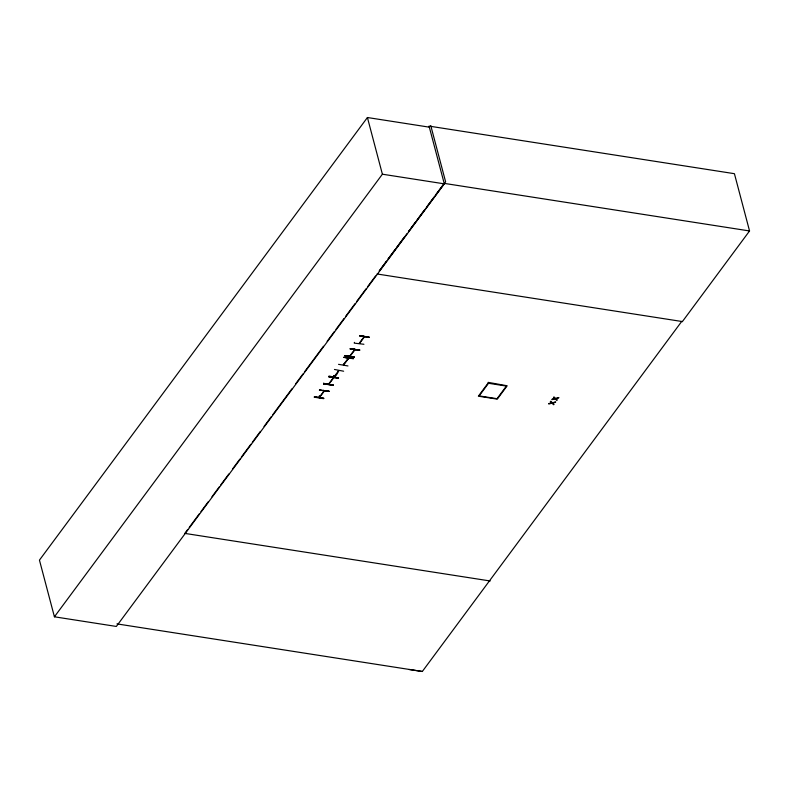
<?xml version="1.0" encoding="UTF-8"?>
<svg xmlns="http://www.w3.org/2000/svg" width="789" height="789" viewBox="0 0 789 789"><rect width="100%" height="100%" fill="white"/><g stroke="black" fill="none" stroke-linecap="round" stroke-linejoin="round"><path stroke-width="1.18" d="M319.466 397.508L319.762 396.265M324.348 390.949L323.865 391.63M359.074 343.452L364.005 336.864L363.68 336.104M359.932 342.929L359.429 343.521M328.431 384.273L333.441 377.606M333.313 378.306L333.767 377.655M333.717 377.231L338.728 370.564M343.363 364.784L344.28 364.123L343.767 364.183M349.576 356.293L354.567 349.714L354.399 348.827M354.231 349.852C354.261 351.312 355.573 349.32 354.725 348.876M354.389 342.377L354.261 343.136L363.916 344.27M323.598 383.888L323.746 383.079L323.598 383.908L333.313 385.052L323.796 383.572M338.511 378.049L328.885 376.817L338.343 378.247M328.885 376.866L329.043 376.028L338.599 378.02M338.54 364.34L347.959 365.948M333.027 385.426L323.608 383.819M354.419 357.032L345.059 355.583M333.224 385.091L323.815 383.464M344.99 355.573L354.419 357.082M319.091 397.478L324.259 390.989L319.417 397.528M319.88 396.946L319.17 396.098L319.949 396.877M364.331 336.992L359.537 343.442M333.708 377.803L328.855 384.292L329.279 383.681M338.678 370.633C338.846 370.8 334.122 380.19 333.855 375.791M338.225 371.155L339.053 370.613M343.412 364.636L348.373 358.117M343.886 364.715L348.699 358.176M350.434 355.78L349.931 356.372M354.892 349.852L349.991 356.303M329.309 383.74L328.983 383.533M334.595 376.698L334.003 375.732M429.334 127.167L367.418 117.522L39.45 560.121L54.421 616.801L116.338 626.446L444.306 183.847L429.048 126.102L734.421 173.688L749.55 230.96L682.357 321.626M54.421 616.801L382.389 174.201L367.418 117.522M187.752 529.439L184.813 533.394L490.186 580.98M189.212 527.456L199.489 513.6M200.958 511.617L208.296 501.715M211.965 496.764L219.293 486.862M220.762 484.88L228.84 473.992M232.499 469.041L239.836 459.139M241.306 457.156L250.843 444.286M252.312 442.304L260.38 431.415M264.049 426.464L271.386 416.562M272.856 414.58L291.93 388.839M295.599 383.888L302.937 373.986M304.406 372.004L323.48 346.263M327.149 341.312L334.487 331.41M335.956 329.427L344.024 318.539M345.493 316.557L355.03 303.686M356.5 301.704L366.037 288.833M367.496 286.851L375.574 275.963M386.521 261.179L379.223 271.031L386.561 261.189M395.279 249.363L387.981 259.206L407.075 233.623M396.739 247.391L404.767 236.552M408.416 231.631L409.876 229.658M410.605 228.682L415.714 221.788M417.174 219.815L424.472 209.963M426.662 207.014L433.96 197.161M435.42 195.189L444.177 183.373L749.55 230.96M314.407 396.759L323.934 398.307L314.476 396.837M329.161 391.255L319.417 390.161L329.141 391.226M488.273 382.833L478.371 396.186L497.297 399.135L507.189 385.782L488.144 382.359M408.998 669.476L422.322 671.478L681.686 321.458L682.406 321.567L377.043 273.98M408.534 231.65L445.617 181.815L430.764 125.619M334.457 369.459L343.629 371.215M353.521 358.531L343.817 357.387L353.502 358.492M359.774 350.06L350.069 348.916L359.764 350.04M354.192 348.945L354.616 349.645M348.639 358.245L347.781 358.837L348.343 358.788M363.936 337.505L364.38 336.844M323.934 390.94L323.569 390.161M359.508 335.946L368.976 337.426M319.446 390.022L328.885 391.462M350.089 348.777L359.518 350.296M343.846 357.249L353.255 358.739M319.486 396.887L319.437 396.216M348.314 358.186L347.949 357.417M334.211 376.501L334.122 375.899M382.389 174.201L444.306 183.847M116.959 623.892L422.322 671.478M344.783 355.869L354.212 357.476M354.222 349.547L354.488 350.355L353.906 349.803M347.979 358.324L348.136 358.916M334.447 375.949L334.605 376.54M323.658 398.662L314.19 397.183M359.764 335.71L369.222 337.189L359.764 335.71M488.519 383.286L479.17 395.9L497.04 398.692L506.39 386.077L488.519 383.286M549.075 403.475L548.69 403.978L551.975 403.258L553.691 404.757L554.085 404.224L552.724 403.051L555.752 401.986L552.418 402.715L550.722 401.236L550.327 401.769L551.669 402.923L549.075 403.475M552.28 399.135L551.905 399.648L555.19 398.928L556.896 400.427L557.3 399.895L555.939 398.721L558.957 397.646L555.624 398.376L553.937 396.906L553.543 397.439L554.874 398.583L552.28 399.135"/></g></svg>
